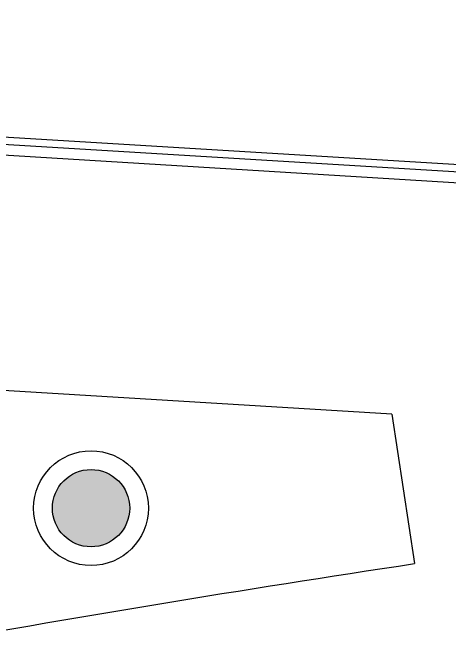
# Model space of a CAD drawing. Header units: millimetres. Extents: x 441156 to 441876, y 4514765 to 4515211.
# Drawn here: x 441722.956 to 441725.971, y 4514836.947 to 4514841.395 of the extents above; entities that cross this region are included whole.
import ezdxf

# ---------------------------------------------------------------- set-up
doc = ezdxf.new("R2010")
doc.units = ezdxf.units.MM
doc.layers.add('01_eléctrico', color=170, linetype='Continuous')
doc.layers.add('01_piscinas', color=254, linetype='Continuous')

msp = doc.modelspace()

# ---------------------------------------------------------------- hatches: boundary and pattern name
at = {"layer": '01_eléctrico'}
h = msp.add_hatch(color=256, dxfattribs=at)
h.dxf.hatch_style = 1
edge = h.paths.add_edge_path()
edge.add_arc((441723.49583055, 4514837.9705394), 0.26712452, 0, 360)

# ---------------------------------------------------------------- linework, layer by layer
for radius in [0.39659919, 0.26712452]:
    msp.add_circle((441723.49583055, 4514837.9705394, 0.00000131), radius, dxfattribs=at)
at = {"layer": '01_piscinas'}
for p, q in [((441733.8805246, 4514839.86717261, 0.00000053), (441717.92716355, 4514840.83863929, 0.00000053)), ((441725.57545589, 4514838.61966129, 0.00000131), (441725.73113012, 4514837.58702849, 0.00000102))]:
    msp.add_line(p, q, dxfattribs=at)
for points, elevation in [([(441622.00757209, 4514840.63501794), (441632.52864328, 4514823.04287855), (441632.64832167, 4514823.07724494), (441638.61483934, 4514824.80916876), (441645.11524408, 4514826.68567649), (441649.70629411, 4514828.01100024), (441655.61545577, 4514829.69140232), (441659.71298961, 4514830.89921958), (441660.14940234, 4514831.0281621), (441672.04321536, 4514834.54230884), (441675.11646557, 4514835.44102805), (441675.15936849, 4514835.45357427), (441680.33903137, 4514836.96827767, 0.0058354666), (441688.4192397, 4514839.28872511, -0.0022571436), (441689.0049603, 4514839.4343453, -0.0023177097), (441689.60607707, 4514839.57795839, -0.0002338764), (441689.62135547, 4514839.58154858, -0.0001087055), (441689.64962961, 4514839.58815283, -0.0248112764), (441696.17332589, 4514840.77281209, -0.026463513), (441703.20086117, 4514841.36220903, -0.0051616495), (441704.57701796, 4514841.39033601, -0.0227587176), (441712.89889647, 4514841.09564258), (441717.92559364, 4514840.78954602), (441733.87982224, 4514839.81802652)], 0.00000053), ([(441621.93330468, 4514840.61307697), (441632.49388927, 4514822.95486776), (441632.66912556, 4514823.00518795), (441638.63569375, 4514824.73712644), (441645.13604536, 4514826.61361882), (441649.72695212, 4514827.93890122), (441655.63631626, 4514829.61936088), (441659.73419507, 4514830.82727982), (441660.17065367, 4514830.95623588), (441672.06436647, 4514834.47035301), (441675.13751639, 4514835.3690429), (441675.18041931, 4514835.38158912), (441680.35948762, 4514836.89611864, 0.0058339136), (441688.43923108, 4514839.21642046, -0.0022510891), (441689.02272697, 4514839.36148005, -0.002317905), (441689.62321722, 4514839.5049432, -0.0002346539), (441689.63847788, 4514839.50852925, -0.0001087055), (441689.66667297, 4514839.51511501, -0.0248121987), (441696.1832943, 4514840.69847709, -0.0264644379), (441703.20316775, 4514841.2872445, -0.0051616495), (441704.5777764, 4514841.31533984, -0.0227607777), (441712.89358578, 4514841.02082704), (441717.92103502, 4514840.71468469), (441733.87793437, 4514839.74300255)], 0.00000053), ([(441716.96349387, 4514835.83174273, -0.0058147586), (441722.18942483, 4514837.00261362, -0.0069540546), (441725.73113012, 4514837.58702849)], 0.00000131)]:
    msp.add_lwpolyline(points, format="xyb", dxfattribs=dict(at, elevation=elevation))
at = {"layer": '01_piscinas', "elevation": 0.00000131}
msp.add_lwpolyline([(441725.57545589, 4514838.61966129), (441717.82079578, 4514839.09187488), (441716.14533746, 4514839.19390053)], dxfattribs=at)

doc.saveas('drawing.dxf')
